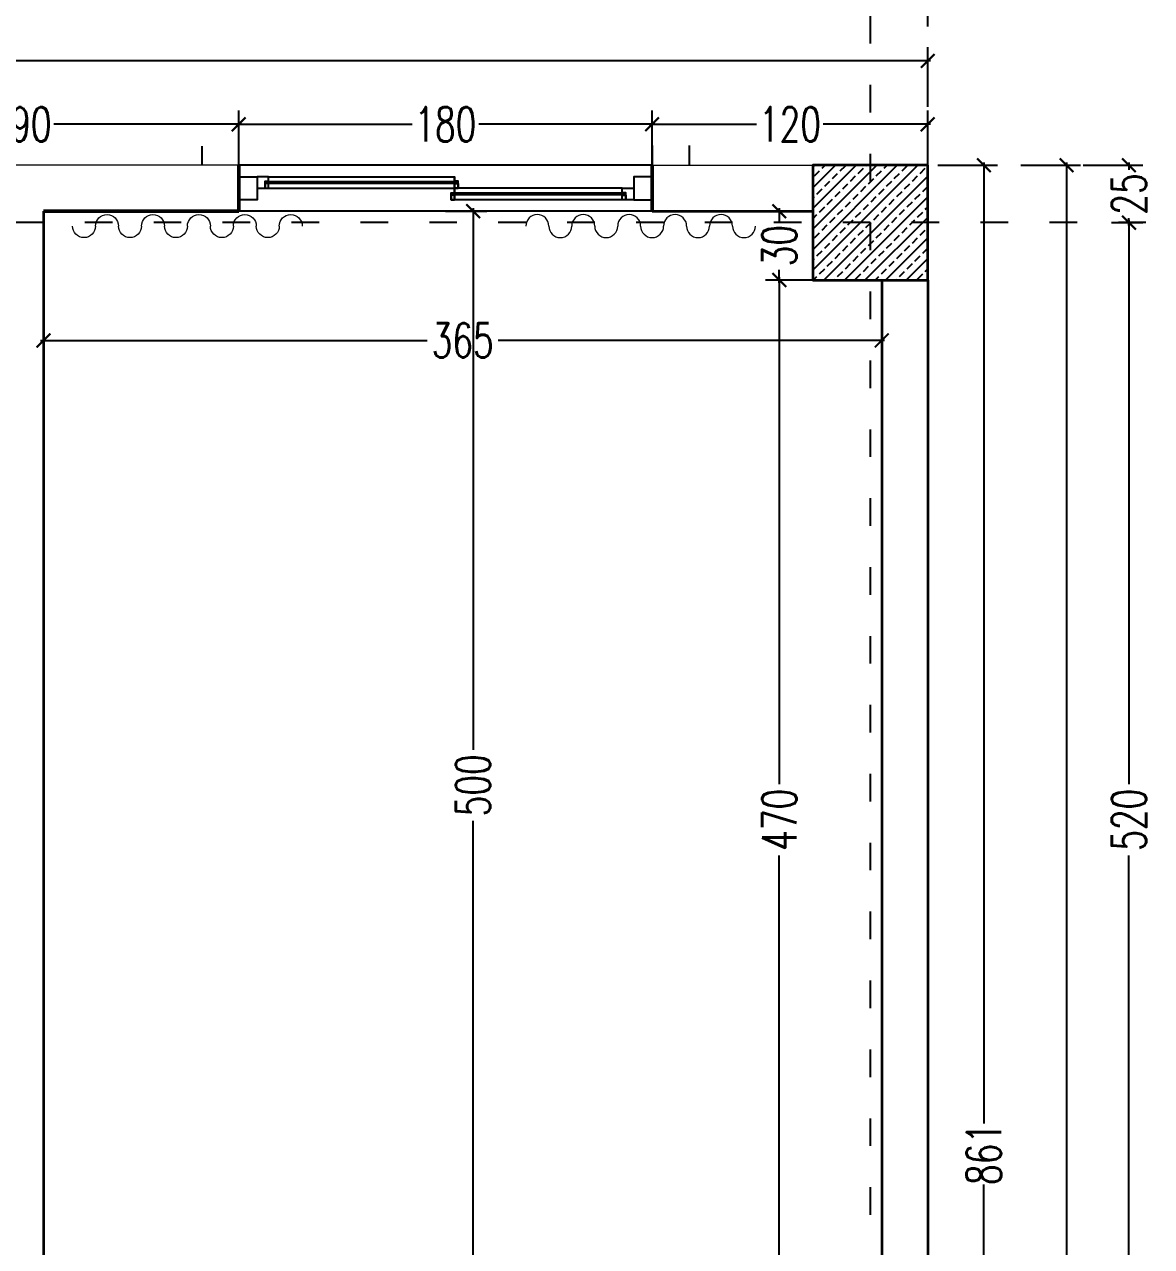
# Model space of a CAD drawing. Header units: centimetres. Extents: x -3207095 to 15275363, y -32656 to 4798027.
# Drawn here: x 696640 to 697131, y 4472072 to 4472604 of the extents above; entities that cross this region are included whole.
import ezdxf

# ---------------------------------------------------------------- set-up
doc = ezdxf.new("R2010")
doc.units = ezdxf.units.CM
doc.linetypes.add('ACAD_ISO03W100', pattern=[30, 12, -18])
doc.linetypes.add('DUZ', pattern=[500, 500])
doc.layers.get('0').update_dxf_attribs({"color": 1, "linetype": 'DUZ'})
for name, color, linetype in [('AGAC', 116, 'Continuous'), ('DIM', 1, 'DUZ'), ('KOLTAR_F', 145, 'Continuous'), ('PEN', 161, 'Continuous'), ('söve', 26, 'DUZ')]:
    doc.layers.add(name, color=color, linetype=linetype)
for name, color, linetype, lineweight in [('cam', 143, 'Continuous', 20), ('DUV', 220, 'Continuous', 50), ('DUVAR', 7, 'Continuous', 35), ('FE_PERDE', 205, 'Continuous', 15), ('gor25', 142, 'Continuous', 25), ('iç duvar', 7, 'Continuous', 50), ('KOLON_F', 3, 'Continuous', 35)]:
    doc.layers.add(name, color=color, linetype=linetype, lineweight=lineweight)
doc.styles.add('DIM', font='ROMANSTW.SHX', dxfattribs={"width": 0.7})
doc.dimstyles.new('1_100', dxfattribs={"dimtxt": 15, "dimasz": 6, "dimexe": 6, "dimexo": 0, "dimgap": 2, "dimtad": 0, "dimdec": 1, "dimzin": 11, "dimdsep": 46, "dimtxsty": 'DIM', "dimblk": 'ARCHTICK', "dimcen": 3, "dimdle": 1.25, "dimclrt": 2, "dimadec": 0, "dimazin": 0, "dimtfac": 1.25, "dimtdec": 1, "dimtix": 1, "dimtofl": 0, "dimtmove": 1, "dimatfit": 3, "dimldrblk": 'ARCHTICK', "dimfxl": 20, "dimfxlon": 1, "dimtolj": 1, "dimtzin": 0, "dimarcsym": 0})

# ---------------------------------------------------------------- blocks, each defined once
blk = doc.blocks.new('GEN_BLOCK00601')
at = {"linetype": 'Continuous', "ltscale": 50}
for centre, start, end in [((50, 50), 0, 180), ((250, 50), 0, 180), ((450, 50), 0, 180), ((650, 50), 0, 180), ((850, 50), 0, 180), ((150, 50), 180, 0), ((350, 50), 180, 0), ((550, 50), 180, 0), ((750, 50), 180, 0), ((950, 50), 180, 0)]:
    blk.add_arc(centre, 50, start, end, dxfattribs=at)
for tag in ['Sfb', 'FLOOR']:
    blk.add_attdef(tag, (0, 0), '', height=1)
blk = doc.blocks.new('_ArchTick')
at = {"color": 0, "linetype": 'ByBlock', "const_width": 0.15}
blk.add_lwpolyline([(-0.5, -0.5), (0.5, 0.5)], dxfattribs=at)
blk = doc.blocks.new('*D604')
at = {"layer": 'Defpoints', "color": 0, "linetype": 'Continuous', "lineweight": 5, "transparency": 16777216}
for p in [(696733.37, 4472560.62), (696543.37, 4472542.8), (696733.37, 4472542.8)]:
    blk.add_point(p, dxfattribs=at)
at = {"layer": 'DIM', "color": 0, "linetype": 'Continuous', "lineweight": -2, "transparency": 16777216}
for p, q in [((696543.37, 4472542.8), (696543.37, 4472566.62)), ((696733.37, 4472542.8), (696733.37, 4472566.62)), ((696542.12, 4472560.62), (696623.87, 4472560.62)), ((696734.62, 4472560.62), (696652.87, 4472560.62))]:
    blk.add_line(p, q, dxfattribs=at)
at = {"layer": 'DIM', "color": 0, "linetype": 'Continuous', "lineweight": -2, "transparency": 16777216, "xscale": 6, "yscale": 6, "zscale": 6, "rotation": 180}
blk.add_blockref('_ArchTick', (696543.37, 4472560.62), dxfattribs=at)
at = {"layer": 'DIM', "color": 0, "linetype": 'Continuous', "lineweight": -2, "transparency": 16777216, "xscale": 6, "yscale": 6, "zscale": 6}
blk.add_blockref('_ArchTick', (696733.37, 4472560.62), dxfattribs=at)
at = {"layer": 'DIM', "color": 2, "linetype": 'Continuous', "lineweight": 5, "transparency": 16777216, "insert": (696638.37, 4472560.62), "char_height": 15, "attachment_point": 5, "style": 'DIM'}
blk.add_mtext('\\A1;190', dxfattribs=at)
blk = doc.blocks.new('*D605')
at = {"layer": 'Defpoints', "color": 0, "linetype": 'Continuous', "lineweight": 5, "transparency": 16777216}
for p in [(696913.37, 4472560.62), (696733.37, 4472542.8), (696913.37, 4472542.8)]:
    blk.add_point(p, dxfattribs=at)
at = {"layer": 'DIM', "color": 0, "linetype": 'Continuous', "lineweight": -2, "transparency": 16777216}
for p, q in [((696733.37, 4472542.8), (696733.37, 4472566.62)), ((696913.37, 4472542.8), (696913.37, 4472566.62)), ((696732.12, 4472560.62), (696808.87, 4472560.62)), ((696914.62, 4472560.62), (696837.87, 4472560.62))]:
    blk.add_line(p, q, dxfattribs=at)
at = {"layer": 'DIM', "color": 0, "linetype": 'Continuous', "lineweight": -2, "transparency": 16777216, "xscale": 6, "yscale": 6, "zscale": 6, "rotation": 180}
blk.add_blockref('_ArchTick', (696733.37, 4472560.62), dxfattribs=at)
at = {"layer": 'DIM', "color": 0, "linetype": 'Continuous', "lineweight": -2, "transparency": 16777216, "xscale": 6, "yscale": 6, "zscale": 6}
blk.add_blockref('_ArchTick', (696913.37, 4472560.62), dxfattribs=at)
at = {"layer": 'DIM', "color": 2, "linetype": 'Continuous', "lineweight": 5, "transparency": 16777216, "insert": (696823.37, 4472560.62), "char_height": 15, "attachment_point": 5, "style": 'DIM'}
blk.add_mtext('\\A1;180', dxfattribs=at)
blk = doc.blocks.new('*D606')
at = {"layer": 'Defpoints', "color": 0, "linetype": 'Continuous', "lineweight": 5, "transparency": 16777216}
for p in [(697033.37, 4472560.62), (696913.37, 4472542.8), (697033.37, 4472542.8)]:
    blk.add_point(p, dxfattribs=at)
at = {"layer": 'DIM', "color": 0, "linetype": 'Continuous', "lineweight": -2, "transparency": 16777216}
for p, q in [((696913.37, 4472542.8), (696913.37, 4472566.62)), ((697033.37, 4472542.8), (697033.37, 4472566.62)), ((696912.12, 4472560.62), (696958.87, 4472560.62)), ((697034.62, 4472560.62), (696987.87, 4472560.62))]:
    blk.add_line(p, q, dxfattribs=at)
at = {"layer": 'DIM', "color": 0, "linetype": 'Continuous', "lineweight": -2, "transparency": 16777216, "xscale": 6, "yscale": 6, "zscale": 6, "rotation": 180}
blk.add_blockref('_ArchTick', (696913.37, 4472560.62), dxfattribs=at)
at = {"layer": 'DIM', "color": 0, "linetype": 'Continuous', "lineweight": -2, "transparency": 16777216, "xscale": 6, "yscale": 6, "zscale": 6}
blk.add_blockref('_ArchTick', (697033.37, 4472560.62), dxfattribs=at)
at = {"layer": 'DIM', "color": 2, "linetype": 'Continuous', "lineweight": 5, "transparency": 16777216, "insert": (696973.37, 4472560.62), "char_height": 15, "attachment_point": 5, "style": 'DIM'}
blk.add_mtext('\\A1;120', dxfattribs=at)
blk = doc.blocks.new('*D584')
at = {"layer": 'Defpoints', "color": 0, "linetype": 'Continuous', "lineweight": 5, "transparency": 16777216}
for p in [(697033.37, 4472623.2), (697008.37, 4472611.37), (697033.37, 4472566.62)]:
    blk.add_point(p, dxfattribs=at)
at = {"layer": 'DIM', "color": 0, "linetype": 'Continuous', "lineweight": -2, "transparency": 16777216}
for p, q in [((697008.37, 4472611.37), (697008.37, 4472629.2)), ((697033.37, 4472603.2), (697033.37, 4472629.2)), ((697007.12, 4472623.2), (697010.37, 4472623.2)), ((697034.62, 4472623.2), (697031.37, 4472623.2))]:
    blk.add_line(p, q, dxfattribs=at)
at = {"layer": 'DIM', "color": 0, "linetype": 'Continuous', "lineweight": -2, "transparency": 16777216, "xscale": 6, "yscale": 6, "zscale": 6, "rotation": 180}
blk.add_blockref('_ArchTick', (697008.37, 4472623.2), dxfattribs=at)
at = {"layer": 'DIM', "color": 0, "linetype": 'Continuous', "lineweight": -2, "transparency": 16777216, "xscale": 6, "yscale": 6, "zscale": 6}
blk.add_blockref('_ArchTick', (697033.37, 4472623.2), dxfattribs=at)
at = {"layer": 'DIM', "color": 2, "linetype": 'Continuous', "lineweight": 5, "transparency": 16777216, "insert": (697020.87, 4472623.2), "char_height": 15, "attachment_point": 5, "style": 'DIM'}
blk.add_mtext('\\A1;25', dxfattribs=at)
blk = doc.blocks.new('*D586')
at = {"layer": 'Defpoints', "color": 0, "linetype": 'Continuous', "lineweight": 5, "transparency": 16777216}
for p in [(693283.37, 4472588.22), (693283.37, 4472566.62), (697033.37, 4472566.62)]:
    blk.add_point(p, dxfattribs=at)
at = {"layer": 'DIM', "color": 0, "linetype": 'Continuous', "lineweight": -2, "transparency": 16777216}
for p, q in [((693283.37, 4472568.22), (693283.37, 4472594.22)), ((697033.37, 4472568.22), (697033.37, 4472594.22)), ((693282.12, 4472588.22), (695137.87, 4472588.22)), ((697034.62, 4472588.22), (695178.87, 4472588.22))]:
    blk.add_line(p, q, dxfattribs=at)
at = {"layer": 'DIM', "color": 0, "linetype": 'Continuous', "lineweight": -2, "transparency": 16777216, "xscale": 6, "yscale": 6, "zscale": 6, "rotation": 180}
blk.add_blockref('_ArchTick', (693283.37, 4472588.22), dxfattribs=at)
at = {"layer": 'DIM', "color": 0, "linetype": 'Continuous', "lineweight": -2, "transparency": 16777216, "xscale": 6, "yscale": 6, "zscale": 6}
blk.add_blockref('_ArchTick', (697033.37, 4472588.22), dxfattribs=at)
at = {"layer": 'DIM', "color": 2, "linetype": 'Continuous', "lineweight": 5, "transparency": 16777216, "insert": (695158.37, 4472588.22), "char_height": 15, "attachment_point": 5, "style": 'DIM'}
blk.add_mtext('\\A1;3750', dxfattribs=at)
blk = doc.blocks.new('*D1092')
at = {"layer": 'Defpoints', "color": 0, "linetype": 'Continuous', "lineweight": 5, "transparency": 16777216}
for p in [(697033.37, 4472542.8), (697057.82, 4472542.8), (697033.37, 4471681.81)]:
    blk.add_point(p, dxfattribs=at)
at = {"layer": 'DIM', "color": 0, "linetype": 'Continuous', "lineweight": -2, "transparency": 16777216}
for p, q in [((697057.82, 4472544.05), (697057.82, 4472125.56)), ((697037.82, 4472542.8), (697063.82, 4472542.8)), ((697057.82, 4471680.56), (697057.82, 4472099.06)), ((697037.82, 4471681.81), (697063.82, 4471681.81))]:
    blk.add_line(p, q, dxfattribs=at)
at = {"layer": 'DIM', "color": 0, "linetype": 'Continuous', "lineweight": -2, "transparency": 16777216, "xscale": 6, "yscale": 6, "zscale": 6}
for p, rotation in [((697057.82, 4472542.8), 90), ((697057.82, 4471681.81), 270)]:
    blk.add_blockref('_ArchTick', p, dxfattribs=dict(at, rotation=rotation))
at = {"layer": 'DIM', "color": 2, "linetype": 'Continuous', "lineweight": 5, "transparency": 16777216, "insert": (697057.82, 4472112.31), "char_height": 15, "attachment_point": 5, "rotation": 90, "style": 'DIM'}
blk.add_mtext('\\A1;861', dxfattribs=at)
blk = doc.blocks.new('*D1093')
at = {"layer": 'Defpoints', "color": 0, "linetype": 'Continuous', "lineweight": 5, "transparency": 16777216}
for p in [(697113.39, 4472517.8), (697113.39, 4471997.8), (697120.98, 4471997.8)]:
    blk.add_point(p, dxfattribs=at)
at = {"layer": 'DIM', "color": 0, "linetype": 'Continuous', "lineweight": -2, "transparency": 16777216}
for p, q in [((697113.39, 4472517.8), (697126.98, 4472517.8)), ((697120.98, 4472519.05), (697120.98, 4472273.3)), ((697120.98, 4471996.55), (697120.98, 4472242.3)), ((697113.39, 4471997.8), (697126.98, 4471997.8))]:
    blk.add_line(p, q, dxfattribs=at)
at = {"layer": 'DIM', "color": 0, "linetype": 'Continuous', "lineweight": -2, "transparency": 16777216, "xscale": 6, "yscale": 6, "zscale": 6}
for p, rotation in [((697120.98, 4472517.8), 90), ((697120.98, 4471997.8), 270)]:
    blk.add_blockref('_ArchTick', p, dxfattribs=dict(at, rotation=rotation))
at = {"layer": 'DIM', "color": 2, "linetype": 'Continuous', "lineweight": 5, "transparency": 16777216, "insert": (697120.98, 4472257.8), "char_height": 15, "attachment_point": 5, "rotation": 90, "style": 'DIM'}
blk.add_mtext('\\A1;520', dxfattribs=at)
blk = doc.blocks.new('*D1094')
at = {"layer": 'Defpoints', "color": 0, "linetype": 'Continuous', "lineweight": 5, "transparency": 16777216}
for p in [(697063.82, 4472542.8), (697120.98, 4472542.8), (697113.39, 4472517.8)]:
    blk.add_point(p, dxfattribs=at)
at = {"layer": 'DIM', "color": 0, "linetype": 'Continuous', "lineweight": -2, "transparency": 16777216}
for p, q in [((697120.98, 4472544.05), (697120.98, 4472540.8)), ((697100.98, 4472542.8), (697126.98, 4472542.8)), ((697113.39, 4472517.8), (697126.98, 4472517.8)), ((697120.98, 4472516.55), (697120.98, 4472519.8))]:
    blk.add_line(p, q, dxfattribs=at)
at = {"layer": 'DIM', "color": 0, "linetype": 'Continuous', "lineweight": -2, "transparency": 16777216, "xscale": 6, "yscale": 6, "zscale": 6}
for p, rotation in [((697120.98, 4472542.8), 90), ((697120.98, 4472517.8), 270)]:
    blk.add_blockref('_ArchTick', p, dxfattribs=dict(at, rotation=rotation))
at = {"layer": 'DIM', "color": 2, "linetype": 'Continuous', "lineweight": 5, "transparency": 16777216, "insert": (697120.98, 4472530.3), "char_height": 15, "attachment_point": 5, "rotation": 90, "style": 'DIM'}
blk.add_mtext('\\A1;25', dxfattribs=at)
blk = doc.blocks.new('*D1100')
at = {"layer": 'Defpoints', "color": 0, "linetype": 'Continuous', "lineweight": 5, "transparency": 16777216}
for p in [(697063.99, 4472542.8), (697093.85, 4472542.8), (697063.99, 4469602.8)]:
    blk.add_point(p, dxfattribs=at)
at = {"layer": 'DIM', "color": 0, "linetype": 'Continuous', "lineweight": -2, "transparency": 16777216}
for p, q in [((697093.85, 4472544.05), (697093.85, 4471093.3)), ((697073.85, 4472542.8), (697099.85, 4472542.8)), ((697093.85, 4469601.55), (697093.85, 4471052.3)), ((697073.85, 4469602.8), (697099.85, 4469602.8))]:
    blk.add_line(p, q, dxfattribs=at)
at = {"layer": 'DIM', "color": 0, "linetype": 'Continuous', "lineweight": -2, "transparency": 16777216, "xscale": 6, "yscale": 6, "zscale": 6}
for p, rotation in [((697093.85, 4472542.8), 90), ((697093.85, 4469602.8), 270)]:
    blk.add_blockref('_ArchTick', p, dxfattribs=dict(at, rotation=rotation))
at = {"layer": 'DIM', "color": 2, "linetype": 'Continuous', "lineweight": 5, "transparency": 16777216, "insert": (697093.85, 4471072.8), "char_height": 15, "attachment_point": 5, "rotation": 90, "style": 'DIM'}
blk.add_mtext('\\A1;2940', dxfattribs=at)
blk = doc.blocks.new('*D1537')
at = {"layer": 'Defpoints', "color": 0, "linetype": 'Continuous', "lineweight": 5, "transparency": 16777216}
for p in [(696968.74, 4472492.8), (696983.37, 4472492.8), (696983.37, 4472022.8)]:
    blk.add_point(p, dxfattribs=at)
at = {"layer": 'DIM', "color": 0, "linetype": 'Continuous', "lineweight": -2, "transparency": 16777216}
for p, q in [((696983.37, 4472492.8), (696962.74, 4472492.8)), ((696968.74, 4472494.05), (696968.74, 4472273.3)), ((696968.74, 4472021.55), (696968.74, 4472242.3)), ((696983.37, 4472022.8), (696962.74, 4472022.8))]:
    blk.add_line(p, q, dxfattribs=at)
at = {"layer": 'DIM', "color": 0, "linetype": 'Continuous', "lineweight": -2, "transparency": 16777216, "xscale": 6, "yscale": 6, "zscale": 6}
for p, rotation in [((696968.74, 4472492.8), 90), ((696968.74, 4472022.8), 270)]:
    blk.add_blockref('_ArchTick', p, dxfattribs=dict(at, rotation=rotation))
at = {"layer": 'DIM', "color": 2, "linetype": 'Continuous', "lineweight": 5, "transparency": 16777216, "insert": (696968.74, 4472257.8), "char_height": 15, "attachment_point": 5, "rotation": 90, "style": 'DIM'}
blk.add_mtext('\\A1;470', dxfattribs=at)
blk = doc.blocks.new('*D1538')
at = {"layer": 'Defpoints', "color": 0, "linetype": 'Continuous', "lineweight": 5, "transparency": 16777216}
for p in [(696968.74, 4472522.8), (696983.37, 4472522.8), (696983.37, 4472492.8)]:
    blk.add_point(p, dxfattribs=at)
at = {"layer": 'DIM', "color": 0, "linetype": 'Continuous', "lineweight": -2, "transparency": 16777216}
for p, q in [((696983.37, 4472522.8), (696962.74, 4472522.8)), ((696968.74, 4472524.05), (696968.74, 4472518.3)), ((696968.74, 4472491.55), (696968.74, 4472497.3)), ((696983.37, 4472492.8), (696962.74, 4472492.8))]:
    blk.add_line(p, q, dxfattribs=at)
at = {"layer": 'DIM', "color": 0, "linetype": 'Continuous', "lineweight": -2, "transparency": 16777216, "xscale": 6, "yscale": 6, "zscale": 6}
for p, rotation in [((696968.74, 4472522.8), 90), ((696968.74, 4472492.8), 270)]:
    blk.add_blockref('_ArchTick', p, dxfattribs=dict(at, rotation=rotation))
at = {"layer": 'DIM', "color": 2, "linetype": 'Continuous', "lineweight": 5, "transparency": 16777216, "insert": (696968.74, 4472507.8), "char_height": 15, "attachment_point": 5, "rotation": 90, "style": 'DIM'}
blk.add_mtext('\\A1;30', dxfattribs=at)
blk = doc.blocks.new('*D1542')
at = {"layer": 'Defpoints', "color": 0, "linetype": 'Continuous', "lineweight": 5, "transparency": 16777216}
for p in [(696823.37, 4472522.8), (696835.41, 4472522.8), (696823.37, 4472022.8)]:
    blk.add_point(p, dxfattribs=at)
at = {"layer": 'DIM', "color": 0, "linetype": 'Continuous', "lineweight": -2, "transparency": 16777216}
for p, q in [((696823.37, 4472522.8), (696841.41, 4472522.8)), ((696835.41, 4472524.05), (696835.41, 4472288.3)), ((696835.41, 4472021.55), (696835.41, 4472257.3)), ((696823.37, 4472022.8), (696841.41, 4472022.8))]:
    blk.add_line(p, q, dxfattribs=at)
at = {"layer": 'DIM', "color": 0, "linetype": 'Continuous', "lineweight": -2, "transparency": 16777216, "xscale": 6, "yscale": 6, "zscale": 6}
for p, rotation in [((696835.41, 4472522.8), 90), ((696835.41, 4472022.8), 270)]:
    blk.add_blockref('_ArchTick', p, dxfattribs=dict(at, rotation=rotation))
at = {"layer": 'DIM', "color": 2, "linetype": 'Continuous', "lineweight": 5, "transparency": 16777216, "insert": (696835.41, 4472272.8), "char_height": 15, "attachment_point": 5, "rotation": 90, "style": 'DIM'}
blk.add_mtext('\\A1;500', dxfattribs=at)
blk = doc.blocks.new('*D1533')
at = {"layer": 'Defpoints', "color": 0, "linetype": 'Continuous', "lineweight": 5, "transparency": 16777216}
for p in [(696648.37, 4472466.53), (696648.37, 4472459.37), (697013.37, 4472459.37)]:
    blk.add_point(p, dxfattribs=at)
at = {"layer": 'DIM', "color": 0, "linetype": 'Continuous', "lineweight": -2, "transparency": 16777216}
for p, q in [((696648.37, 4472459.37), (696648.37, 4472472.53)), ((697013.37, 4472459.37), (697013.37, 4472472.53)), ((696647.12, 4472466.53), (696815.37, 4472466.53)), ((697014.62, 4472466.53), (696846.37, 4472466.53))]:
    blk.add_line(p, q, dxfattribs=at)
at = {"layer": 'DIM', "color": 0, "linetype": 'Continuous', "lineweight": -2, "transparency": 16777216, "xscale": 6, "yscale": 6, "zscale": 6, "rotation": 180}
blk.add_blockref('_ArchTick', (696648.37, 4472466.53), dxfattribs=at)
at = {"layer": 'DIM', "color": 0, "linetype": 'Continuous', "lineweight": -2, "transparency": 16777216, "xscale": 6, "yscale": 6, "zscale": 6}
blk.add_blockref('_ArchTick', (697013.37, 4472466.53), dxfattribs=at)
at = {"layer": 'DIM', "color": 2, "linetype": 'Continuous', "lineweight": 5, "transparency": 16777216, "insert": (696830.87, 4472466.53), "char_height": 15, "attachment_point": 5, "style": 'DIM'}
blk.add_mtext('\\A1;365', dxfattribs=at)

msp = doc.modelspace()

# ---------------------------------------------------------------- hatches: boundary and pattern name
at = {"layer": 'KOLTAR_F'}
h = msp.add_hatch(dxfattribs=at)
h.set_pattern_fill('ANSI33', color=256, style=0)
h.set_pattern_definition([(45, (32699.8884, -31869.6676), (-4.4901280605, 4.4901280605), []), (45, (32704.3785, -31869.6676), (-4.4901280605, 4.4901280605), [3.175, -1.5875])])
h.paths.add_polyline_path([(697033.37, 4472542.8), (696983.37, 4472542.8), (696983.37, 4472492.8), (697033.37, 4472492.8)])

# ---------------------------------------------------------------- linework, layer by layer
at = {"color": 232, "linetype": 'ACAD_ISO03W100'}
for p, q in [((697008.37, 4472637.8), (697008.37, 4469507.8)), ((697128.37, 4472517.8), (693188.37, 4472517.8))]:
    msp.add_line(p, q, dxfattribs=at)
at = {"layer": 'AGAC'}
for p, q in [((696913.37, 4472542.8), (696733.37, 4472542.8)), ((696913.37, 4472522.8), (696733.37, 4472522.8))]:
    msp.add_line(p, q, dxfattribs=at)
at = {"layer": 'cam'}
for p, q in [((696744.87, 4472535.8), (696828.87, 4472535.8)), ((696744.87, 4472535.3), (696828.87, 4472535.3)), ((696744.87, 4472534.8), (696828.87, 4472534.8)), ((696901.87, 4472530.8), (696825.87, 4472530.8)), ((696901.87, 4472530.3), (696825.87, 4472530.3)), ((696901.87, 4472529.8), (696825.87, 4472529.8))]:
    msp.add_line(p, q, dxfattribs=at)
at = {"layer": 'DUV'}
for p, q in [((696733.37, 4472522.8), (696733.37, 4472542.8)), ((696913.37, 4472522.8), (696913.37, 4472542.8)), ((696733.37, 4472522.8), (696648.37, 4472522.8))]:
    msp.add_line(p, q, dxfattribs=at)
at = {"layer": 'DUVAR'}
for p, q in [((696733.37, 4472522.8), (696733.37, 4472542.8)), ((696913.37, 4472522.8), (696913.37, 4472542.8)), ((696648.37, 4472522.8), (696648.37, 4472022.8)), ((696648.37, 4472522.8), (696733.37, 4472522.8)), ((696913.37, 4472522.8), (696983.37, 4472522.8)), ((697013.37, 4472492.8), (697013.37, 4472022.8)), ((697033.37, 4472492.8), (697033.37, 4472022.8))]:
    msp.add_line(p, q, dxfattribs=at)
at = {"layer": 'gor25'}
for p, q in [((696746.37, 4472537.8), (696827.37, 4472537.8)), ((696746.37, 4472532.8), (696827.37, 4472532.8)), ((696900.37, 4472532.8), (696827.37, 4472532.8)), ((696900.37, 4472527.8), (696827.37, 4472527.8))]:
    msp.add_line(p, q, dxfattribs=at)
at = {"layer": 'iç duvar', "color": 7, "lineweight": 18}
for p, q in [((696733.37, 4472542.8), (696543.37, 4472542.8)), ((696913.37, 4472542.8), (696983.37, 4472542.8))]:
    msp.add_line(p, q, dxfattribs=at)
at = {"layer": 'KOLON_F'}
msp.add_lwpolyline([(697033.37, 4472542.8), (696983.37, 4472542.8), (696983.37, 4472492.8), (697033.37, 4472492.8)], close=True, dxfattribs=at)
at = {"layer": 'PEN'}
for points in [[(696741.37, 4472537.8), (696741.37, 4472537.8), (696741.37, 4472527.8), (696733.37, 4472527.8), (696733.37, 4472527.8), (696733.37, 4472537.8), (696733.37, 4472537.8), (696733.37, 4472537.8), (696741.37, 4472537.8)], [(696741.37, 4472537.8), (696741.37, 4472537.8), (696741.37, 4472532.8), (696744.87, 4472532.8), (696744.87, 4472534.8), (696744.87, 4472535.8), (696746.37, 4472535.8), (696746.37, 4472537.8), (696741.37, 4472537.8)], [(696744.87, 4472532.8), (696746.37, 4472532.8), (696746.37, 4472534.8), (696744.87, 4472534.8)], [(696827.37, 4472532.8), (696827.37, 4472532.8), (696827.37, 4472527.8), (696825.87, 4472527.8), (696825.87, 4472529.8), (696825.87, 4472530.8), (696827.37, 4472530.8), (696827.37, 4472532.8), (696827.37, 4472532.8)], [(696827.37, 4472537.8), (696827.37, 4472537.8), (696827.37, 4472532.8), (696828.87, 4472532.8), (696828.87, 4472534.8), (696828.87, 4472535.8), (696827.37, 4472535.8), (696827.37, 4472537.8), (696827.37, 4472537.8)], [(696828.87, 4472532.8), (696827.37, 4472532.8), (696827.37, 4472534.8), (696828.87, 4472534.8)], [(696905.37, 4472532.8), (696905.37, 4472532.8), (696905.37, 4472527.8), (696901.87, 4472527.8), (696901.87, 4472529.8), (696901.87, 4472530.8), (696900.37, 4472530.8), (696900.37, 4472532.8), (696905.37, 4472532.8)], [(696905.37, 4472537.8), (696905.37, 4472537.8), (696905.37, 4472527.8), (696913.37, 4472527.8), (696913.37, 4472527.8), (696913.37, 4472537.8), (696913.37, 4472537.8), (696913.37, 4472537.8), (696905.37, 4472537.8)], [(696825.87, 4472527.8), (696827.37, 4472527.8), (696827.37, 4472529.8), (696825.87, 4472529.8)], [(696901.87, 4472527.8), (696900.37, 4472527.8), (696900.37, 4472529.8), (696901.87, 4472529.8)]]:
    msp.add_lwpolyline(points, close=True, dxfattribs=at)
at = {"layer": 'söve'}
for p, q in [((696717.24, 4472551.17), (696717.24, 4472542.8)), ((696913.37, 4472551.38), (696913.37, 4472542.8)), ((696929.5, 4472551.38), (696929.5, 4472542.8))]:
    msp.add_line(p, q, dxfattribs=at)

# ---------------------------------------------------------------- block references
at = {"layer": 'FE_PERDE', "extrusion": (0, 0, -1), "xscale": 0.10000020265579, "yscale": 0.10000020265579, "zscale": -0.10000020265579, "rotation": 180}
msp.add_blockref('GEN_BLOCK00601', (-696661.04, 4472521.3), dxfattribs=at)
at = {"layer": 'FE_PERDE', "xscale": 0.10000020265579, "yscale": 0.10000020265579, "zscale": 0.10000020265579, "rotation": 180}
msp.add_blockref('GEN_BLOCK00601', (696958.37, 4472521.3), dxfattribs=at)

# ---------------------------------------------------------------- dimensions: what is measured, and where the dimension line sits
at = {"layer": 'DIM', "linetype": 'Continuous', "lineweight": 5}
for base, p1, p2, picture, middle in [((697033.37, 4472623.2), (697008.37, 4472611.37), (697033.37, 4472566.62), '*D584', (697020.87, 4472623.2)), ((693283.37, 4472588.22), (697033.37, 4472566.62), (693283.37, 4472566.62), '*D586', (695158.37, 4472588.22)), ((696733.37, 4472560.62), (696543.37, 4472542.8), (696733.37, 4472542.8), '*D604', (696638.37, 4472560.62)), ((696913.37, 4472560.62), (696733.37, 4472542.8), (696913.37, 4472542.8), '*D605', (696823.37, 4472560.62)), ((697033.37, 4472560.62), (696913.37, 4472542.8), (697033.37, 4472542.8), '*D606', (696973.37, 4472560.62))]:
    dim = msp.add_linear_dim(base=base, p1=p1, p2=p2, dimstyle='1_100', dxfattribs=at)
    dim.commit()
    dim.dimension.update_dxf_attribs({"geometry": picture, "text_midpoint": middle})
for base, p1, p2, angle, picture, middle in [((697057.82, 4472542.8), (697033.37, 4471681.81), (697033.37, 4472542.8), 90, '*D1092', (697057.82, 4472112.31)), ((697120.98, 4472542.8), (697113.39, 4472517.8), (697063.82, 4472542.8), 90, '*D1094', (697120.98, 4472530.3)), ((697093.85, 4472542.8), (697063.99, 4469602.8), (697063.99, 4472542.8), 90, '*D1100', (697093.85, 4471072.8)), ((696835.41, 4472522.8), (696823.37, 4472022.8), (696823.37, 4472522.8), 90, '*D1542', (696835.41, 4472272.8)), ((696968.74, 4472522.8), (696983.37, 4472492.8), (696983.37, 4472522.8), 90, '*D1538', (696968.74, 4472507.8)), ((697120.98, 4471997.8), (697113.39, 4472517.8), (697113.39, 4471997.8), 90, '*D1093', (697120.98, 4472257.8)), ((696968.74, 4472492.8), (696983.37, 4472022.8), (696983.37, 4472492.8), 90, '*D1537', (696968.74, 4472257.8)), ((696648.37, 4472466.53), (697013.37, 4472459.37), (696648.37, 4472459.37), 180, '*D1533', (696830.87, 4472466.53))]:
    dim = msp.add_linear_dim(base=base, p1=p1, p2=p2, angle=angle, dimstyle='1_100', dxfattribs=at)
    dim.commit()
    dim.dimension.update_dxf_attribs({"geometry": picture, "text_midpoint": middle})

doc.saveas('drawing.dxf')
